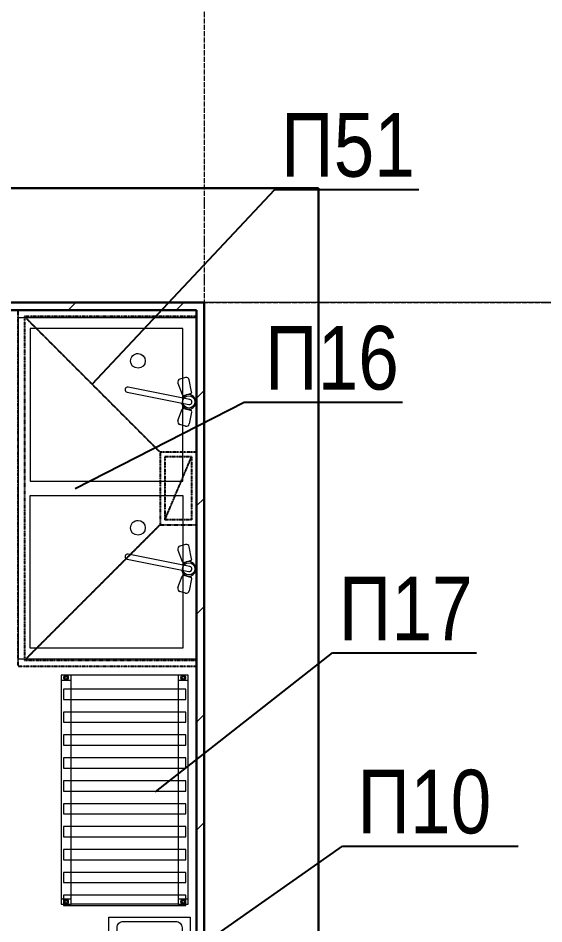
# Model space of a CAD drawing. Header units: millimetres. Extents: x -215207 to 92095, y -30385 to 123050.
# Drawn here: x -141585 to -139520, y 115934 to 119492 of the extents above; entities that cross this region are included whole.
import ezdxf
from ezdxf import colors
from ezdxf.entities.mleader import LeaderData, LeaderLine
from ezdxf.math import Vec2, Vec3

# ---------------------------------------------------------------- set-up
doc = ezdxf.new("R2010")
doc.units = ezdxf.units.MM
for name, pattern in [('ADSK_Линия сетки', [25, 20, -2.5, 0, -2.5]), ('Hidden', [7.14375, 4.7625, -2.38125]), ('PHANTOM2', [1.25, 0.625, -0.125, 0.125, -0.125, 0.125, -0.125])]:
    doc.linetypes.add(name, pattern=pattern)
doc.layers.add('PLAN', color=1, linetype='Continuous', lineweight=9, true_color=0xff0000)
for name, color, linetype, lineweight in [('Атрибут', 250, 'Continuous', 5), ('Двери', 7, 'Continuous', 9), ('ДОНМ_ТХ_(ВК)', 150, 'Continuous', 20), ('ДОНМ_ТХ_Анно', 84, 'Continuous', 20), ('Оборудование пищеблок', 7, 'Continuous', 9), ('Оси', 7, 'Continuous', 9), ('Стены наружные', 7, 'Continuous', 20)]:
    doc.layers.add(name, color=color, linetype=linetype, lineweight=lineweight)
doc.layers.add('ТХ-Вода (ВК)', color=170, linetype='Continuous')
doc.layers.add('ТХ_ПД_ОВ (вытяжные зонты_шкафы вытяжные)', color=173, linetype='Continuous')
doc.styles.add('ISOCPEUR', font='isocpeur.ttf', dxfattribs={"width": 0.9, "height": 270})
doc.styles.add('ТХ_ДОНМ', font='ARIALN.TTF')

# ---------------------------------------------------------------- blocks, each defined once
blk = doc.blocks.new('Рукомойник 400х320х210')
at = {"layer": 'Оборудование пищеблок', "color": 0}
blk.add_lwpolyline([(168449.6, -325365.8), (168849.6, -325365.8), (168849.6, -325685.8), (168449.6, -325685.8)], close=True, dxfattribs=at)
blk.add_lwpolyline([(168490.5, -325398.3), (168795.5, -325398.3, -0.414214), (168820.5, -325423.3), (168820.5, -325628.3, -0.414214), (168795.5, -325653.3), (168490.5, -325653.3, -0.414214), (168465.5, -325628.3), (168465.5, -325423.3, -0.414214)], format="xyb", close=True, dxfattribs=at)
for centre, radius in [((168828.2, -325389.4), 12.5), ((168762.2, -325451.2), 14.9)]:
    blk.add_circle(centre, radius, dxfattribs=at)
at = {"layer": 'Атрибут', "style": 'ISOCPEUR', "width": 0.85}
blk.add_attdef('№_ПОЗИЦИИ', (168644.3, -325480.1), '', height=150, dxfattribs=at)
blk = doc.blocks.new('DTH_Раковина 2-х сек')
at = {"layer": 'ТХ-Вода (ВК)', "color": 0, "linetype": 'ByBlock', "lineweight": -2}
for p, q in [((-379.8, -18.6), (-426.5, -27.8)), ((-349.6, -25.9), (-397.6, -268.4)), ((-378, -272.3), (-330, -29.7)), ((-365.5, -49), (-372.9, -22.8)), ((-314.6, -49), (-307.2, -22.8)), ((-300.2, -18.6), (-253.6, -27.8)), ((276, -18.6), (229.4, -27.8)), ((306.3, -25.9), (258.2, -268.4)), ((277.8, -272.3), (325.9, -29.7)), ((290.4, -49), (283, -22.8)), ((341.3, -49), (348.7, -22.8)), ((355.6, -18.6), (402.3, -27.8)), ((-435.7, -42.9), (-429.5, -64.7)), ((-413.9, -72.7), (-369.2, -56.3)), ((-266.2, -72.7), (-310.9, -56.3)), ((-244.4, -42.9), (-250.5, -64.7)), ((220.1, -42.9), (226.3, -64.7)), ((242, -72.7), (286.7, -56.3)), ((389.6, -72.7), (345, -56.3)), ((411.5, -42.9), (405.3, -64.7))]:
    blk.add_line(p, q, dxfattribs=at)
for points in [[(-670, -700), (670, -700), (670, 0), (-670, 0)], [(-627.9, -653), (-27.9, -653), (-27.9, -53), (-627.9, -53)], [(627.9, -653), (27.9, -653), (27.9, -53), (627.9, -53)]]:
    blk.add_lwpolyline(points, close=True, dxfattribs=at)
for centre in [(-340, -30), (315.8, -30)]:
    blk.add_circle(centre, 24.1, dxfattribs=at)
for centre, radius, start, end in [((-424.2, -39.6), 12, 101.2565, 195.7834), ((-378.7, -24.4), 6, 15.7834, 101.2565), ((-340, -30), 28.5, 279.0474, 237.0339), ((-339.8, -27.8), 9.99, 348.7881, 168.7881), ((-301.4, -24.4), 6, 78.7435, 164.2166), ((-255.9, -39.6), 12, 344.2166, 78.7435), ((231.7, -39.6), 12, 101.2565, 195.7834), ((277.2, -24.4), 6, 15.7834, 101.2565), ((315.8, -30), 28.5, 279.0474, 237.0339), ((316.1, -27.8), 9.99, 348.7881, 168.7881), ((354.4, -24.4), 6, 78.7435, 164.2166), ((399.9, -39.6), 12, 344.2166, 78.7435), ((-418, -61.4), 12, 195.7834, 290.1548), ((-371.3, -50.7), 6, 290.1548, 15.7834), ((-308.8, -50.7), 6, 164.2166, 249.8452), ((-262.1, -61.4), 12, 249.8452, 344.2166), ((237.9, -61.4), 12, 195.7834, 290.1548), ((284.6, -50.7), 6, 290.1548, 15.7834), ((347, -50.7), 6, 164.2166, 249.8452), ((393.8, -61.4), 12, 249.8452, 344.2166), ((-387.8, -270.3), 9.99, 168.7881, 348.7881), ((268, -270.3), 9.99, 168.7881, 348.7881)]:
    blk.add_arc(centre, radius, start, end, dxfattribs=at)
for points in [[(-530.4, -228.9), (-530.4, -246.4), (-516.4, -258.7), (-500.6, -258.7), (-500.6, -258.7), (-484.8, -258.7), (-472.5, -246.4), (-472.5, -228.9), (-472.5, -228.9), (-472.5, -213.1), (-484.8, -200.8), (-500.6, -200.8), (-500.6, -200.8), (-516.4, -200.8), (-530.4, -213.1), (-530.4, -228.9)], [(125.4, -228.9), (125.4, -246.4), (139.5, -258.7), (155.3, -258.7), (155.3, -258.7), (171.1, -258.7), (183.3, -246.4), (183.3, -228.9), (183.3, -228.9), (183.3, -213.1), (171.1, -200.8), (155.3, -200.8), (155.3, -200.8), (139.5, -200.8), (125.4, -213.1), (125.4, -228.9)]]:
    blk.add_open_spline(points, degree=3, knots=[0, 0, 0, 0, 0.0625, 0.0625, 0.0625, 0.062501, 0.125, 0.125, 0.125, 0.125001, 0.1875, 0.1875, 0.1875, 0.187501, 1, 1, 1, 1], dxfattribs=at)
blk = doc.blocks.new('*U405')
at = {"color": 0, "linetype": 'PHANTOM2'}
for p, q in [((-700, 700), (700, 700)), ((-700, 0), (-700, 700)), ((700, 700), (700, 0)), ((-675, 675), (-675, 0)), ((675, 675), (-675, 675)), ((-675, 675), (-142.9, 142.9)), ((675, 675), (142.9, 142.9)), ((675, 0), (675, 675)), ((-142.9, 142.9), (-142.9, 0)), ((142.9, 142.9), (-142.9, 142.9)), ((142.9, 0), (142.9, 142.9)), ((123.8, 123.8), (-123.8, 123.8)), ((-123.8, 123.8), (123.8, 19)), ((-123.8, 19), (-123.8, 123.8)), ((-123.8, 123.8), (-123.8, 123.8)), ((123.8, 19), (123.8, 123.8)), ((700, 0), (-700, 0)), ((123.8, 19), (-123.8, 19))]:
    blk.add_line(p, q, dxfattribs=at)
blk = doc.blocks.new('*U411')
at = {"layer": 'PLAN'}
for points in [[(20, 0), (0, 0)], [(0, 0), (0, -40)], [(20, -40), (20, 0)], [(880, 0), (20, 0)], [(900, 0), (880, 0)], [(880, 0), (880, -40)], [(900, -40), (900, 0)], [(10, -10), (9.3, -10), (8.7, -10.1), (8, -10.2), (7.4, -10.3), (6.8, -10.5), (6.2, -10.8), (5.6, -11), (5, -11.3), (4.5, -11.7), (3.9, -12.1), (3.4, -12.5), (2.9, -12.9), (2.5, -13.4), (2.1, -13.9), (1.7, -14.4), (1.3, -15), (1, -15.6), (0.8, -16.2), (0.5, -16.8), (0.3, -17.4), (0.2, -18.1), (0.1, -18.7), (0, -19.4), (0, -20), (0, -20.6), (0.1, -21.3), (0.2, -21.9), (0.3, -22.6), (0.5, -23.2), (0.8, -23.8), (1, -24.4), (1.3, -25), (1.7, -25.6), (2.1, -26.1), (2.5, -26.6), (2.9, -27.1), (3.4, -27.5), (3.9, -27.9), (4.5, -28.3), (5, -28.7), (5.6, -29), (6.2, -29.2), (6.8, -29.5), (7.4, -29.7), (8, -29.8), (8.7, -29.9), (9.3, -30), (10, -30)], [(10, -15), (9.7, -15), (9.3, -15), (9, -15.1), (8.7, -15.2), (8.4, -15.3), (8.1, -15.4), (7.8, -15.5), (7.5, -15.7), (7.2, -15.8), (7, -16), (6.7, -16.2), (6.5, -16.5), (6.2, -16.7), (6, -16.9), (5.8, -17.2), (5.7, -17.5), (5.5, -17.8), (5.4, -18.1), (5.3, -18.4), (5.2, -18.7), (5.1, -19), (5, -19.4), (5, -19.7), (5, -20), (5, -20.3), (5, -20.6), (5.1, -21), (5.2, -21.3), (5.3, -21.6), (5.4, -21.9), (5.5, -22.2), (5.7, -22.5), (5.8, -22.8), (6, -23.1), (6.2, -23.3), (6.5, -23.5), (6.7, -23.8), (7, -24), (7.2, -24.2), (7.5, -24.3), (7.8, -24.5), (8.1, -24.6), (8.4, -24.7), (8.7, -24.8), (9, -24.9), (9.3, -25), (9.7, -25), (10, -25)], [(10, -30), (10.7, -30), (11.3, -29.9), (12, -29.8), (12.6, -29.7), (13.2, -29.5), (13.8, -29.2), (14.4, -29), (15, -28.7), (15.5, -28.3), (16.1, -27.9), (16.6, -27.5), (17.1, -27.1), (17.5, -26.6), (17.9, -26.1), (18.3, -25.6), (18.7, -25), (19, -24.4), (19.2, -23.8), (19.5, -23.2), (19.7, -22.6), (19.8, -21.9), (19.9, -21.3), (20, -20.6), (20, -20), (20, -19.4), (19.9, -18.7), (19.8, -18.1), (19.7, -17.4), (19.5, -16.8), (19.2, -16.2), (19, -15.6), (18.7, -15), (18.3, -14.4), (17.9, -13.9), (17.5, -13.4), (17.1, -12.9), (16.6, -12.5), (16.1, -12.1), (15.5, -11.7), (15, -11.3), (14.4, -11), (13.8, -10.8), (13.2, -10.5), (12.6, -10.3), (12, -10.2), (11.3, -10.1), (10.7, -10), (10, -10)], [(10, -25), (10.3, -25), (10.7, -25), (11, -24.9), (11.3, -24.8), (11.6, -24.7), (11.9, -24.6), (12.2, -24.5), (12.5, -24.3), (12.8, -24.2), (13, -24), (13.3, -23.8), (13.5, -23.5), (13.8, -23.3), (14, -23.1), (14.2, -22.8), (14.3, -22.5), (14.5, -22.2), (14.6, -21.9), (14.7, -21.6), (14.8, -21.3), (14.9, -21), (15, -20.6), (15, -20.3), (15, -20), (15, -19.7), (15, -19.4), (14.9, -19), (14.8, -18.7), (14.7, -18.4), (14.6, -18.1), (14.5, -17.8), (14.3, -17.5), (14.2, -17.2), (14, -16.9), (13.8, -16.7), (13.5, -16.5), (13.3, -16.2), (13, -16), (12.8, -15.8), (12.5, -15.7), (12.2, -15.5), (11.9, -15.4), (11.6, -15.3), (11.3, -15.2), (11, -15.1), (10.7, -15), (10.3, -15), (10, -15)], [(880, -0.1), (20, -0.1)], [(55.1, -489.9), (95.1, -489.9), (95.1, -10.1), (55.1, -10.1), (55.1, -489.9)], [(145, -489.9), (185, -489.9), (185, -10.1), (145, -10.1), (145, -489.9)], [(235, -489.9), (275, -489.9), (275, -10.1), (235, -10.1), (235, -489.9)], [(325, -489.9), (365, -489.9), (365, -10.1), (325, -10.1), (325, -489.9)], [(415, -489.9), (455, -489.9), (455, -10.1), (415, -10.1), (415, -489.9)], [(504.9, -489.9), (544.9, -489.9), (544.9, -10.1), (504.9, -10.1), (504.9, -489.9)], [(594.9, -489.9), (634.9, -489.9), (634.9, -10.1), (594.9, -10.1), (594.9, -489.9)], [(684.9, -489.9), (724.9, -489.9), (724.9, -10.1), (684.9, -10.1), (684.9, -489.9)], [(774.9, -489.9), (814.9, -489.9), (814.9, -10.1), (774.9, -10.1), (774.9, -489.9)], [(864.8, -489.9), (904.8, -489.9), (904.8, -10.1), (864.8, -10.1), (864.8, -489.9)], [(890, -10), (889.3, -10), (888.7, -10.1), (888, -10.2), (887.4, -10.3), (886.8, -10.5), (886.2, -10.8), (885.6, -11), (885, -11.3), (884.5, -11.7), (883.9, -12.1), (883.4, -12.5), (882.9, -12.9), (882.5, -13.4), (882.1, -13.9), (881.7, -14.4), (881.3, -15), (881, -15.6), (880.8, -16.2), (880.5, -16.8), (880.3, -17.4), (880.2, -18.1), (880.1, -18.7), (880, -19.4), (880, -20), (880, -20.6), (880.1, -21.3), (880.2, -21.9), (880.3, -22.6), (880.5, -23.2), (880.8, -23.8), (881, -24.4), (881.3, -25), (881.7, -25.6), (882.1, -26.1), (882.5, -26.6), (882.9, -27.1), (883.4, -27.5), (883.9, -27.9), (884.5, -28.3), (885, -28.7), (885.6, -29), (886.2, -29.2), (886.8, -29.5), (887.4, -29.7), (888, -29.8), (888.7, -29.9), (889.3, -30), (890, -30)], [(890, -15), (889.7, -15), (889.3, -15), (889, -15.1), (888.7, -15.2), (888.4, -15.3), (888.1, -15.4), (887.8, -15.5), (887.5, -15.7), (887.2, -15.8), (887, -16), (886.7, -16.2), (886.5, -16.5), (886.2, -16.7), (886, -16.9), (885.8, -17.2), (885.7, -17.5), (885.5, -17.8), (885.4, -18.1), (885.3, -18.4), (885.2, -18.7), (885.1, -19), (885, -19.4), (885, -19.7), (885, -20), (885, -20.3), (885, -20.6), (885.1, -21), (885.2, -21.3), (885.3, -21.6), (885.4, -21.9), (885.5, -22.2), (885.7, -22.5), (885.8, -22.8), (886, -23.1), (886.2, -23.3), (886.5, -23.5), (886.7, -23.8), (887, -24), (887.2, -24.2), (887.5, -24.3), (887.8, -24.5), (888.1, -24.6), (888.4, -24.7), (888.7, -24.8), (889, -24.9), (889.3, -25), (889.7, -25), (890, -25)], [(890, -30), (890.7, -30), (891.3, -29.9), (892, -29.8), (892.6, -29.7), (893.2, -29.5), (893.8, -29.2), (894.4, -29), (895, -28.7), (895.5, -28.3), (896.1, -27.9), (896.6, -27.5), (897.1, -27.1), (897.5, -26.6), (897.9, -26.1), (898.3, -25.6), (898.7, -25), (899, -24.4), (899.2, -23.8), (899.5, -23.2), (899.7, -22.6), (899.8, -21.9), (899.9, -21.3), (900, -20.6), (900, -20), (900, -19.4), (899.9, -18.7), (899.8, -18.1), (899.7, -17.4), (899.5, -16.8), (899.2, -16.2), (899, -15.6), (898.7, -15), (898.3, -14.4), (897.9, -13.9), (897.5, -13.4), (897.1, -12.9), (896.6, -12.5), (896.1, -12.1), (895.5, -11.7), (895, -11.3), (894.4, -11), (893.8, -10.8), (893.2, -10.5), (892.6, -10.3), (892, -10.2), (891.3, -10.1), (890.7, -10), (890, -10)], [(890, -25), (890.3, -25), (890.7, -25), (891, -24.9), (891.3, -24.8), (891.6, -24.7), (891.9, -24.6), (892.2, -24.5), (892.5, -24.3), (892.8, -24.2), (893, -24), (893.3, -23.8), (893.5, -23.5), (893.8, -23.3), (894, -23.1), (894.2, -22.8), (894.3, -22.5), (894.5, -22.2), (894.6, -21.9), (894.7, -21.6), (894.8, -21.3), (894.9, -21), (895, -20.6), (895, -20.3), (895, -20), (895, -19.7), (895, -19.4), (894.9, -19), (894.8, -18.7), (894.7, -18.4), (894.6, -18.1), (894.5, -17.8), (894.3, -17.5), (894.2, -17.2), (894, -16.9), (893.8, -16.7), (893.5, -16.5), (893.3, -16.2), (893, -16), (892.8, -15.8), (892.5, -15.7), (892.2, -15.5), (891.9, -15.4), (891.6, -15.3), (891.3, -15.2), (891, -15.1), (890.7, -15), (890.3, -15), (890, -15)], [(0, -40), (20, -40)], [(0.1, -40), (0.1, -460)], [(20, -40), (880, -40)], [(880, -40), (900, -40)], [(899.9, -40), (899.9, -460)], [(20, -460), (0, -460)], [(0, -460), (0, -500)], [(20, -500), (20, -460)], [(880, -460), (20, -460)], [(900, -460), (880, -460)], [(880, -460), (880, -500)], [(900, -500), (900, -460)], [(10, -470), (9.3, -470), (8.7, -470.1), (8, -470.2), (7.4, -470.3), (6.8, -470.5), (6.2, -470.8), (5.6, -471), (5, -471.3), (4.5, -471.7), (3.9, -472.1), (3.4, -472.5), (2.9, -472.9), (2.5, -473.4), (2.1, -473.9), (1.7, -474.4), (1.3, -475), (1, -475.6), (0.8, -476.2), (0.5, -476.8), (0.3, -477.4), (0.2, -478.1), (0.1, -478.7), (0, -479.4), (0, -480), (0, -480.6), (0.1, -481.3), (0.2, -481.9), (0.3, -482.6), (0.5, -483.2), (0.8, -483.8), (1, -484.4), (1.3, -485), (1.7, -485.6), (2.1, -486.1), (2.5, -486.6), (2.9, -487.1), (3.4, -487.5), (3.9, -487.9), (4.5, -488.3), (5, -488.7), (5.6, -489), (6.2, -489.2), (6.8, -489.5), (7.4, -489.7), (8, -489.8), (8.7, -489.9), (9.3, -490), (10, -490)], [(10, -475), (9.7, -475), (9.3, -475), (9, -475.1), (8.7, -475.2), (8.4, -475.3), (8.1, -475.4), (7.8, -475.5), (7.5, -475.7), (7.2, -475.8), (7, -476), (6.7, -476.2), (6.5, -476.5), (6.2, -476.7), (6, -476.9), (5.8, -477.2), (5.7, -477.5), (5.5, -477.8), (5.4, -478.1), (5.3, -478.4), (5.2, -478.7), (5.1, -479), (5, -479.4), (5, -479.7), (5, -480), (5, -480.3), (5, -480.6), (5.1, -481), (5.2, -481.3), (5.3, -481.6), (5.4, -481.9), (5.5, -482.2), (5.7, -482.5), (5.8, -482.8), (6, -483.1), (6.2, -483.3), (6.5, -483.5), (6.7, -483.8), (7, -484), (7.2, -484.2), (7.5, -484.3), (7.8, -484.5), (8.1, -484.6), (8.4, -484.7), (8.7, -484.8), (9, -484.9), (9.3, -485), (9.7, -485), (10, -485)], [(10, -490), (10.7, -490), (11.3, -489.9), (12, -489.8), (12.6, -489.7), (13.2, -489.5), (13.8, -489.2), (14.4, -489), (15, -488.7), (15.5, -488.3), (16.1, -487.9), (16.6, -487.5), (17.1, -487.1), (17.5, -486.6), (17.9, -486.1), (18.3, -485.6), (18.7, -485), (19, -484.4), (19.2, -483.8), (19.5, -483.2), (19.7, -482.6), (19.8, -481.9), (19.9, -481.3), (20, -480.6), (20, -480), (20, -479.4), (19.9, -478.7), (19.8, -478.1), (19.7, -477.4), (19.5, -476.8), (19.2, -476.2), (19, -475.6), (18.7, -475), (18.3, -474.4), (17.9, -473.9), (17.5, -473.4), (17.1, -472.9), (16.6, -472.5), (16.1, -472.1), (15.5, -471.7), (15, -471.3), (14.4, -471), (13.8, -470.8), (13.2, -470.5), (12.6, -470.3), (12, -470.2), (11.3, -470.1), (10.7, -470), (10, -470)], [(10, -485), (10.3, -485), (10.7, -485), (11, -484.9), (11.3, -484.8), (11.6, -484.7), (11.9, -484.6), (12.2, -484.5), (12.5, -484.3), (12.8, -484.2), (13, -484), (13.3, -483.8), (13.5, -483.5), (13.8, -483.3), (14, -483.1), (14.2, -482.8), (14.3, -482.5), (14.5, -482.2), (14.6, -481.9), (14.7, -481.6), (14.8, -481.3), (14.9, -481), (15, -480.6), (15, -480.3), (15, -480), (15, -479.7), (15, -479.4), (14.9, -479), (14.8, -478.7), (14.7, -478.4), (14.6, -478.1), (14.5, -477.8), (14.3, -477.5), (14.2, -477.2), (14, -476.9), (13.8, -476.7), (13.5, -476.5), (13.3, -476.2), (13, -476), (12.8, -475.8), (12.5, -475.7), (12.2, -475.5), (11.9, -475.4), (11.6, -475.3), (11.3, -475.2), (11, -475.1), (10.7, -475), (10.3, -475), (10, -475)], [(890, -470), (889.3, -470), (888.7, -470.1), (888, -470.2), (887.4, -470.3), (886.8, -470.5), (886.2, -470.8), (885.6, -471), (885, -471.3), (884.5, -471.7), (883.9, -472.1), (883.4, -472.5), (882.9, -472.9), (882.5, -473.4), (882.1, -473.9), (881.7, -474.4), (881.3, -475), (881, -475.6), (880.8, -476.2), (880.5, -476.8), (880.3, -477.4), (880.2, -478.1), (880.1, -478.7), (880, -479.4), (880, -480), (880, -480.6), (880.1, -481.3), (880.2, -481.9), (880.3, -482.6), (880.5, -483.2), (880.8, -483.8), (881, -484.4), (881.3, -485), (881.7, -485.6), (882.1, -486.1), (882.5, -486.6), (882.9, -487.1), (883.4, -487.5), (883.9, -487.9), (884.5, -488.3), (885, -488.7), (885.6, -489), (886.2, -489.2), (886.8, -489.5), (887.4, -489.7), (888, -489.8), (888.7, -489.9), (889.3, -490), (890, -490)], [(890, -475), (889.7, -475), (889.3, -475), (889, -475.1), (888.7, -475.2), (888.4, -475.3), (888.1, -475.4), (887.8, -475.5), (887.5, -475.7), (887.2, -475.8), (887, -476), (886.7, -476.2), (886.5, -476.5), (886.2, -476.7), (886, -476.9), (885.8, -477.2), (885.7, -477.5), (885.5, -477.8), (885.4, -478.1), (885.3, -478.4), (885.2, -478.7), (885.1, -479), (885, -479.4), (885, -479.7), (885, -480), (885, -480.3), (885, -480.6), (885.1, -481), (885.2, -481.3), (885.3, -481.6), (885.4, -481.9), (885.5, -482.2), (885.7, -482.5), (885.8, -482.8), (886, -483.1), (886.2, -483.3), (886.5, -483.5), (886.7, -483.8), (887, -484), (887.2, -484.2), (887.5, -484.3), (887.8, -484.5), (888.1, -484.6), (888.4, -484.7), (888.7, -484.8), (889, -484.9), (889.3, -485), (889.7, -485), (890, -485)], [(890, -490), (890.7, -490), (891.3, -489.9), (892, -489.8), (892.6, -489.7), (893.2, -489.5), (893.8, -489.2), (894.4, -489), (895, -488.7), (895.5, -488.3), (896.1, -487.9), (896.6, -487.5), (897.1, -487.1), (897.5, -486.6), (897.9, -486.1), (898.3, -485.6), (898.7, -485), (899, -484.4), (899.2, -483.8), (899.5, -483.2), (899.7, -482.6), (899.8, -481.9), (899.9, -481.3), (900, -480.6), (900, -480), (900, -479.4), (899.9, -478.7), (899.8, -478.1), (899.7, -477.4), (899.5, -476.8), (899.2, -476.2), (899, -475.6), (898.7, -475), (898.3, -474.4), (897.9, -473.9), (897.5, -473.4), (897.1, -472.9), (896.6, -472.5), (896.1, -472.1), (895.5, -471.7), (895, -471.3), (894.4, -471), (893.8, -470.8), (893.2, -470.5), (892.6, -470.3), (892, -470.2), (891.3, -470.1), (890.7, -470), (890, -470)], [(890, -485), (890.3, -485), (890.7, -485), (891, -484.9), (891.3, -484.8), (891.6, -484.7), (891.9, -484.6), (892.2, -484.5), (892.5, -484.3), (892.8, -484.2), (893, -484), (893.3, -483.8), (893.5, -483.5), (893.8, -483.3), (894, -483.1), (894.2, -482.8), (894.3, -482.5), (894.5, -482.2), (894.6, -481.9), (894.7, -481.6), (894.8, -481.3), (894.9, -481), (895, -480.6), (895, -480.3), (895, -480), (895, -479.7), (895, -479.4), (894.9, -479), (894.8, -478.7), (894.7, -478.4), (894.6, -478.1), (894.5, -477.8), (894.3, -477.5), (894.2, -477.2), (894, -476.9), (893.8, -476.7), (893.5, -476.5), (893.3, -476.2), (893, -476), (892.8, -475.8), (892.5, -475.7), (892.2, -475.5), (891.9, -475.4), (891.6, -475.3), (891.3, -475.2), (891, -475.1), (890.7, -475), (890.3, -475), (890, -475)], [(0, -500), (20, -500)], [(20, -499.9), (880, -499.9)], [(20, -500), (880, -500)], [(880, -500), (900, -500)]]:
    blk.add_lwpolyline(points, dxfattribs=at)
blk = doc.blocks.new('Подвал 21082025 планы')
at = {"layer": 'Двери'}
blk.add_arc((51850.3, -3400.4), 1110, 0, 90, dxfattribs=at)
at = {"layer": 'Оси', "linetype": 'ADSK_Линия сетки'}
for p, q in [((53600, 2145.7), (53600, -17365.8)), ((56682.9, 0), (-12349.1, 0))]:
    blk.add_line(p, q, dxfattribs=at)
at = {"layer": 'Стены наружные', "lineweight": 30}
for p, q in [((54050, 450), (-450, 450)), ((54050, 450), (54050, -3265)), ((53600, 0), (51850.3, 0)), ((53600, -4000), (53600, 0)), ((53600, 0), (49300, 0)), ((51880.3, -30), (53570, -30)), ((53570, -30), (53570, -3470.4))]:
    blk.add_line(p, q, dxfattribs=at)
at = {"layer": 'Стены наружные', "linetype": 'Continuous', "lineweight": 9}
for p, q in [((53066.2, -30), (53096.2, 0)), ((53490.5, -30), (53520.5, 0)), ((53570, -374.8), (53600, -344.8)), ((53570, -799), (53600, -769)), ((53570, -1223.3), (53600, -1193.3)), ((53570, -1647.6), (53600, -1617.6)), ((53570, -2071.8), (53600, -2041.8))]:
    blk.add_line(p, q, dxfattribs=at)
blk = doc.blocks.new('_None')

msp = doc.modelspace()

# ---------------------------------------------------------------- linework, layer by layer
at = {"layer": 'Оси', "linetype": 'ADSK_Линия сетки'}
msp.add_line((-138113.5, 118374.7), (-155945.5, 118374.7), dxfattribs=at)
msp.add_lwpolyline([(-155945.5, 118374.7), (-137771.8, 118374.7)], dxfattribs=at)

# ---------------------------------------------------------------- block references
msp.add_blockref('Подвал 21082025 планы', (-194454.7, 118374.7))
at = {"rotation": 270}
msp.add_blockref('*U411', (-140916.5, 116911.1), dxfattribs=at)
at = {"layer": 'ДОНМ_ТХ_(ВК)', "rotation": 270}
msp.add_blockref('DTH_Раковина 2-х сек', (-140884.7, 117644.7), dxfattribs=at)
at = {"layer": 'Оборудование пищеблок', "color": 217, "true_color": 0x93278f, "rotation": 270}
msp.add_blockref('Рукомойник 400х320х210', (184457.2, 284409.6), dxfattribs=at)
at = {"layer": 'ТХ_ПД_ОВ (вытяжные зонты_шкафы вытяжные)', "linetype": 'Hidden', "rotation": 89.99999999999997}
msp.add_blockref('*U405', (-140884.7, 117644.7), dxfattribs=at)

# ---------------------------------------------------------------- leaders
at = {"layer": 'ДОНМ_ТХ_Анно'}
ml = msp.add_multileader_mtext('Standard', dxfattribs=at)
ml.set_content('П51', color=256, style='ТХ_ДОНМ')
ml.set_leader_properties()
ml.set_arrow_properties(name='NONE')
ml.build(insert=Vec2(0, 0))
ml.multileader.update_dxf_attribs({"text_left_attachment_type": 6, "text_right_attachment_type": 6, "dogleg_length": 0.25, "arrow_head_size": 250})
ctx = ml.context
ctx.base_point, ctx.char_height, ctx.arrow_head_size, ctx.landing_gap_size, ctx.plane_origin = Vec3(-140576.9, 118819.3), 250, 250, 25, Vec3(-145411.4, 113915.8)
ctx.left_attachment, ctx.right_attachment = 6, 6
notes = []
notes.append((ctx, [(0, (1, 1, 0), (-140577.1, 118819.3), (1, 0), 0.25, [(0, [(-141293.6, 118053.6)], 0, [])])]))
ctx.mtext.insert, ctx.mtext.width, ctx.mtext.flow_direction = Vec3(-140551.9, 119119.3), 534.979, 5
ml = msp.add_multileader_mtext('Standard', dxfattribs=at)
ml.set_content('П16', color=256, style='ТХ_ДОНМ')
ml.set_leader_properties()
ml.set_arrow_properties(name='NONE')
ml.build(insert=Vec2(0, 0))
ml.multileader.update_dxf_attribs({"text_left_attachment_type": 6, "text_right_attachment_type": 6, "dogleg_length": 0.25, "arrow_head_size": 250})
ctx = ml.context
ctx.base_point, ctx.char_height, ctx.arrow_head_size, ctx.landing_gap_size, ctx.plane_origin = Vec3(-140639.7, 117983), 250, 250, 25, Vec3(-145306.4, 113661.9)
ctx.left_attachment, ctx.right_attachment = 6, 6
notes.append((ctx, [(0, (1, 1, 0), (-140697.1, 117983), (1, 0), 57.3, [(0, [(-141360.5, 117644.7)], 0, [])])]))
ctx.mtext.insert, ctx.mtext.width, ctx.mtext.flow_direction = Vec3(-140614.7, 118283), 534.979, 5
ml = msp.add_multileader_mtext('Standard', dxfattribs=at)
ml.set_content('П17', color=256, style='ТХ_ДОНМ')
ml.set_leader_properties()
ml.set_arrow_properties(name='NONE')
ml.build(insert=Vec2(0, 0))
ml.multileader.update_dxf_attribs({"text_left_attachment_type": 6, "text_right_attachment_type": 6, "dogleg_length": 0.25, "arrow_head_size": 250})
ctx = ml.context
ctx.base_point, ctx.char_height, ctx.arrow_head_size, ctx.landing_gap_size, ctx.plane_origin = Vec3(-140349.9, 116998.3), 250, 250, 25, Vec3(-144810.5, 112481.8)
ctx.left_attachment, ctx.right_attachment = 6, 6
notes.append((ctx, [(0, (1, 1, 0), (-140350.1, 116998.3), (1, 0), 0.25, [(0, [(-141044.8, 116452.3)], 0, [])])]))
ctx.mtext.insert, ctx.mtext.width, ctx.mtext.flow_direction = Vec3(-140324.9, 117298.3), 534.979, 5
ml = msp.add_multileader_mtext('Standard', dxfattribs=at)
ml.set_content('П10', color=256, style='ТХ_ДОНМ')
ml.set_leader_properties()
ml.set_arrow_properties(name='NONE')
ml.build(insert=Vec2(0, 0))
ml.multileader.update_dxf_attribs({"text_left_attachment_type": 6, "text_right_attachment_type": 6, "dogleg_length": 0.25, "arrow_head_size": 250})
ctx = ml.context
ctx.base_point, ctx.char_height, ctx.arrow_head_size, ctx.landing_gap_size, ctx.plane_origin = Vec3(-140276.7, 116239.6), 250, 250, 25, Vec3(-143177.6, 119958.8)
ctx.left_attachment, ctx.right_attachment = 6, 6
notes.append((ctx, [(0, (1, 1, 0), (-140311.4, 116239.6), (1, 0), 34.8, [(0, [(-140949.2, 115791.8)], 0, [])])]))
ctx.mtext.insert, ctx.mtext.flow_direction = Vec3(-140251.7, 116539.6), 5
for ctx, leaders in notes:
    for number, flags, end, landing, length, lines in leaders:
        leader = LeaderData()
        leader.index, (leader.has_last_leader_line, leader.has_dogleg_vector, leader.attachment_direction) = number, flags
        leader.last_leader_point, leader.dogleg_vector, leader.dogleg_length = Vec3(end), Vec3(landing), length
        for number, points, colour, breaks in lines:
            line = LeaderLine()
            line.index, line.vertices, line.color, line.breaks = number, Vec3.list(points), colors.encode_raw_color(colour), breaks
            leader.lines.append(line)
        ctx.leaders.append(leader)

doc.saveas('drawing.dxf')
